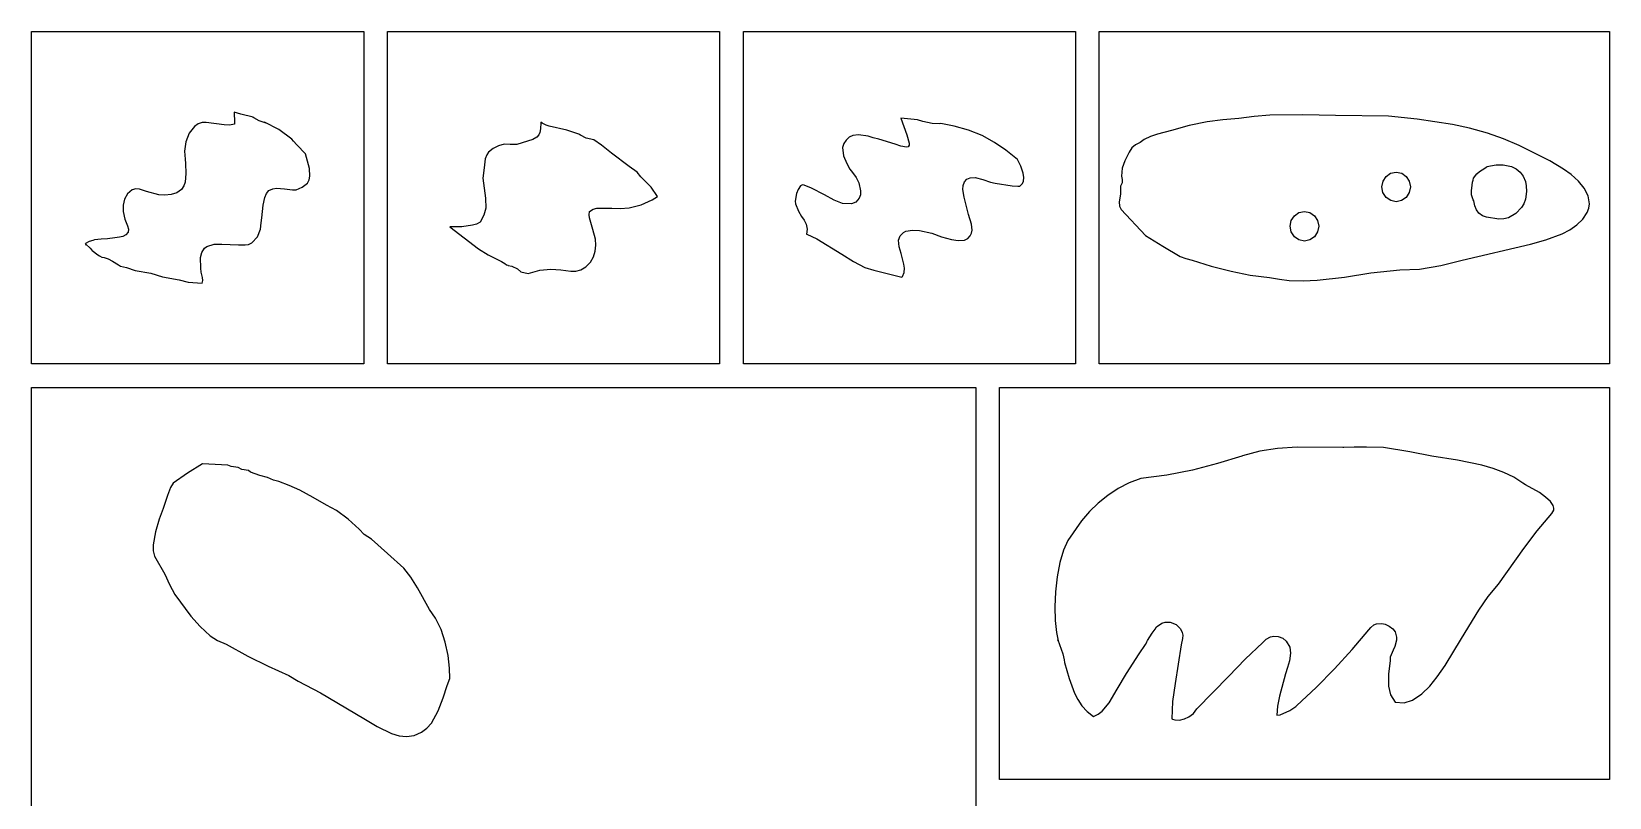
# Model space of a CAD drawing. Extents: x 2 to 598, y 977 to 2998.
# Drawn here: x 2 to 268, y 2868.9 to 2998 of the extents above; entities that cross this region are included whole.
import ezdxf

# ---------------------------------------------------------------- set-up
doc = ezdxf.new("R2010")
doc.units = 0

msp = doc.modelspace()

# ---------------------------------------------------------------- linework, layer by layer
at = {"layer": 'Calque 1'}
for p, q in [((29.487707, 2982.018411), (28.590119, 2980.879347)), ((30.095353, 2982.436197), (29.487707, 2982.018411)), ((30.765179, 2982.649267), (30.095353, 2982.436197)), ((31.411665, 2982.649267), (30.765179, 2982.649267)), ((34.449715, 2982.256514), (31.411665, 2982.649267)), ((35.367121, 2982.249221), (34.449715, 2982.256514)), ((36.204615, 2982.394529), (35.367121, 2982.249221)), ((36.160375, 2984.394368), (36.152975, 2983.932909)), ((36.152975, 2983.932909), (36.22793, 2983.15734)), ((37.307565, 2984.061069), (36.160375, 2984.394368)), ((36.22793, 2983.15734), (36.204615, 2982.394529)), ((39.364315, 2983.58255), (37.307565, 2984.061069)), ((39.31583, 2983.580034), (39.364315, 2983.58255)), ((39.45786, 2983.458563), (39.31583, 2983.580034)), ((40.369405, 2982.96969), (39.45786, 2983.458563)), ((41.388028, 2982.621463), (40.369405, 2982.96969)), ((43.659424, 2981.513542), (41.262369, 2982.75265)), ((41.262369, 2982.75265), (41.475003, 2982.645462)), ((41.475003, 2982.645462), (41.388028, 2982.621463)), ((87.85595, 2982.634906), (87.809249, 2981.595189)), ((88.05125, 2982.577543), (87.85595, 2982.75944)), ((87.85595, 2982.75944), (87.85595, 2982.634906)), ((88.726651, 2982.208241), (88.05125, 2982.577543)), ((89.25893, 2982.049936), (88.726651, 2982.208241)), ((92.26033, 2981.366232), (89.25893, 2982.049936)), ((151.32575, 2983.09761), (148.51453, 2983.385958)), ((148.51453, 2983.385958), (149.53465, 2980.607868)), ((152.274002, 2982.829536), (151.32575, 2983.09761)), ((153.84447, 2982.499718), (152.274002, 2982.829536)), ((155.003945, 2982.444003), (153.84447, 2982.499718)), ((155.27848, 2982.499718), (155.003945, 2982.444003)), ((157.561382, 2982.043637), (155.27848, 2982.499718)), ((159.93661, 2981.383008), (157.561382, 2982.043637)), ((197.143309, 2982.146311), (194.15359, 2981.32421)), ((200.17286, 2982.78872), (197.143309, 2982.146311)), ((202.830101, 2983.106207), (200.17286, 2982.78872)), ((205.49605, 2983.35612), (202.830101, 2983.106207)), ((208.112391, 2983.686402), (205.49605, 2983.35612)), ((210.73759, 2983.92301), (208.112391, 2983.686402)), ((216.285869, 2983.989817), (210.73759, 2983.92301)), ((221.83459, 2983.87601), (216.285869, 2983.989817)), ((230.7617, 2983.7339), (221.83459, 2983.87601)), ((235.59344, 2983.21455), (230.7617, 2983.7339)), ((241.566977, 2982.331238), (235.59344, 2983.21455)), ((244.409379, 2981.700469), (241.566977, 2982.331238)), ((28.013171, 2979.415959), (27.779314, 2977.861437)), ((28.590119, 2980.879347), (28.013171, 2979.415959)), ((45.882239, 2979.86597), (43.659424, 2981.513542)), ((46.159746, 2979.538342), (45.882239, 2979.86597)), ((46.699775, 2978.885179), (46.159746, 2979.538342)), ((86.5201, 2979.800984), (83.80968, 2978.945703)), ((87.188454, 2980.208525), (86.5201, 2979.800984)), ((87.50403, 2980.581796), (87.188454, 2980.208525)), ((87.706402, 2981.007048), (87.50403, 2980.581796)), ((87.809249, 2981.595189), (87.706402, 2981.007048)), ((94.45138, 2980.644828), (92.26033, 2981.366232)), ((94.519688, 2980.527814), (94.376861, 2980.647607)), ((94.376861, 2980.647607), (94.45138, 2980.644828)), ((95.51747, 2980.058325), (94.519688, 2980.527814)), ((96.78458, 2979.743109), (95.51747, 2980.058325)), ((98.056983, 2978.8535), (96.78458, 2979.743109)), ((139.302842, 2979.71859), (138.927396, 2979.13724)), ((139.820988, 2980.177683), (139.302842, 2979.71859)), ((140.44425, 2980.494169), (139.820988, 2980.177683)), ((141.41006, 2980.584629), (140.44425, 2980.494169)), ((143.01982, 2980.344812), (141.41006, 2980.584629)), ((143.87659, 2980.104019), (143.01982, 2980.344812)), ((144.82174, 2979.858019), (143.87659, 2980.104019)), ((147.58436, 2979.012082), (144.82174, 2979.858019)), ((149.53465, 2980.607868), (149.92687, 2979.180028)), ((162.237463, 2980.465865), (159.93661, 2981.383008)), ((164.311079, 2979.330402), (162.237463, 2980.465865)), ((166.270842, 2977.991604), (164.311079, 2979.330402)), ((188.91204, 2979.2928), (188.09297, 2978.91453)), ((189.5673, 2979.81267), (188.91204, 2979.2928)), ((190.6372, 2980.320986), (189.5673, 2979.81267)), ((191.805957, 2980.70284), (190.6372, 2980.320986)), ((194.15359, 2981.32421), (191.805957, 2980.70284)), ((247.42734, 2980.8519), (244.409379, 2981.700469)), ((250.1496, 2979.911262), (247.42734, 2980.8519)), ((252.800399, 2978.811183), (250.1496, 2979.911262)), ((27.779314, 2977.861437), (27.913157, 2976.474457)), ((48.156005, 2977.419139), (46.699775, 2978.885179)), ((48.492463, 2976.14021), (48.156005, 2977.419139)), ((78.734919, 2977.21146), (78.47255, 2976.535535)), ((79.055846, 2977.663806), (78.734919, 2977.21146)), ((79.82905, 2978.286865), (79.055846, 2977.663806)), ((80.705879, 2978.764274), (79.82905, 2978.286865)), ((81.67081, 2979.014963), (80.705879, 2978.764274)), ((82.678884, 2978.951362), (81.67081, 2979.014963)), ((83.80968, 2978.945703), (82.678884, 2978.951362)), ((99.79215, 2977.480159), (98.056983, 2978.8535)), ((102.72891, 2975.259659), (99.79215, 2977.480159)), ((138.927396, 2979.13724), (138.73223, 2978.453979)), ((138.73223, 2978.453979), (138.894477, 2977.065523)), ((138.894477, 2977.065523), (139.41278, 2975.747699)), ((148.529926, 2978.696123), (147.58436, 2979.012082)), ((149.51294, 2978.543883), (148.529926, 2978.696123)), ((149.80077, 2978.598173), (149.51294, 2978.543883)), ((149.938557, 2978.870535), (149.80077, 2978.598173)), ((149.92687, 2979.180028), (149.938557, 2978.870535)), ((168.23014, 2976.464458), (166.270842, 2977.991604)), ((187.03385, 2977.70085), (186.29153, 2976.22167)), ((187.512554, 2978.395474), (187.03385, 2977.70085)), ((188.09297, 2978.91453), (187.512554, 2978.395474)), ((257.95124, 2976.22169), (252.800399, 2978.811183)), ((27.994997, 2974.067871), (27.900099, 2972.635505)), ((27.913157, 2976.474457), (27.932987, 2975.791311)), ((27.932987, 2975.791311), (27.994997, 2974.067871)), ((48.837116, 2974.947429), (48.492463, 2976.14021)), ((48.913771, 2973.647681), (48.837116, 2974.947429)), ((78.29477, 2975.009515), (78.078598, 2973.293166)), ((78.47255, 2976.535535), (78.29477, 2975.009515)), ((104.06891, 2974.309316), (102.72891, 2975.259659)), ((104.72932, 2973.492803), (104.06891, 2974.309316)), ((139.41278, 2975.747699), (139.94972, 2974.835102)), ((139.94972, 2974.835102), (140.39049, 2974.2532)), ((140.39049, 2974.2532), (141.000686, 2973.410378)), ((168.790265, 2975.314212), (168.23014, 2976.464458)), ((169.1877, 2974.120908), (168.790265, 2975.314212)), ((169.295351, 2973.429193), (169.1877, 2974.120908)), ((185.866065, 2974.954524), (185.75875, 2973.62287)), ((186.29153, 2976.22167), (185.866065, 2974.954524)), ((230.347166, 2973.575998), (231.110776, 2974.110561)), ((231.110776, 2974.110561), (232.04584, 2974.30657)), ((232.04584, 2974.30657), (232.9809, 2974.110558)), ((232.9809, 2974.110558), (233.744508, 2973.575995)), ((245.08794, 2973.29077), (245.64552, 2974.00736)), ((245.64552, 2974.00736), (246.11992, 2974.40113)), ((246.11992, 2974.40113), (246.54108, 2974.69827)), ((246.54108, 2974.69827), (246.98084, 2974.98508)), ((246.98084, 2974.98508), (247.23354, 2975.1308)), ((247.23354, 2975.1308), (247.38492, 2975.232912)), ((247.38492, 2975.232912), (247.94151, 2975.3897)), ((247.94151, 2975.3897), (248.913205, 2975.537222)), ((248.913205, 2975.537222), (250.09745, 2975.55042)), ((250.09745, 2975.55042), (251.50821, 2975.250475)), ((251.50821, 2975.250475), (252.249339, 2974.882446)), ((252.249339, 2974.882446), (252.96187, 2974.31018)), ((252.96187, 2974.31018), (253.47612, 2973.618377)), ((260.264935, 2974.823618), (257.95124, 2976.22169)), ((261.553003, 2973.884445), (260.264935, 2974.823618)), ((262.760276, 2972.80988), (261.553003, 2973.884445)), ((18.984161, 2971.35128), (18.190389, 2970.68114)), ((19.573512, 2971.507608), (18.984161, 2971.35128)), ((20.193524, 2971.438323), (19.573512, 2971.507608)), ((21.375221, 2971.038109), (20.193524, 2971.438323)), ((27.266351, 2971.374011), (26.488194, 2970.809298)), ((27.681111, 2971.988124), (27.266351, 2971.374011)), ((27.900099, 2972.635505), (27.681111, 2971.988124)), ((41.971879, 2971.19965), (42.670049, 2971.500921)), ((42.670049, 2971.500921), (43.275686, 2971.616204)), ((43.275686, 2971.616204), (44.627924, 2971.50712)), ((44.627924, 2971.50712), (45.993856, 2971.327299)), ((45.993856, 2971.327299), (46.599493, 2971.339389)), ((46.599493, 2971.339389), (47.623379, 2971.749737)), ((47.623379, 2971.749737), (48.508433, 2972.425609)), ((48.508433, 2972.425609), (48.791764, 2973.003071)), ((48.791764, 2973.003071), (48.913771, 2973.647681)), ((78.078598, 2973.293166), (78.29477, 2971.602475)), ((78.29477, 2971.602475), (78.505208, 2969.920089)), ((106.44291, 2971.755973), (104.72932, 2973.492803)), ((107.5054, 2970.206203), (106.44291, 2971.755973)), ((131.226982, 2971.406962), (130.94331, 2970.705645)), ((131.64558, 2972.025965), (131.226982, 2971.406962)), ((131.94224, 2972.147674), (131.64558, 2972.025965)), ((132.26155, 2972.110195), (131.94224, 2972.147674)), ((133.50436, 2971.629584), (132.26155, 2972.110195)), ((135.65101, 2970.472564), (133.50436, 2971.629584)), ((141.000686, 2973.410378), (141.47931, 2972.48793)), ((141.47931, 2972.48793), (141.753255, 2971.186942)), ((158.997766, 2971.398478), (159.044792, 2972.052882)), ((159.19326, 2970.093894), (158.997766, 2971.398478)), ((159.044792, 2972.052882), (159.27856, 2972.662754)), ((159.27856, 2972.662754), (159.688362, 2973.116188)), ((159.688362, 2973.116188), (160.25166, 2973.340741)), ((160.25166, 2973.340741), (161.04849, 2973.382581)), ((161.04849, 2973.382581), (162.36036, 2973.061553)), ((162.36036, 2973.061553), (163.64163, 2972.614181)), ((163.64163, 2972.614181), (164.47, 2972.435353)), ((164.47, 2972.435353), (167.33857, 2972.009037)), ((167.33857, 2972.009037), (168.28524, 2971.936197)), ((168.28524, 2971.936197), (168.59844, 2971.960837)), ((168.59844, 2971.960837), (169.07124, 2972.386641)), ((169.07124, 2972.386641), (169.2144, 2972.781998)), ((169.2144, 2972.781998), (169.295351, 2973.429193)), ((185.84095, 2972.48909), (185.55414, 2971.96922)), ((185.55414, 2971.96922), (185.55414, 2970.59928)), ((185.75875, 2973.62287), (185.847647, 2973.053917)), ((185.847647, 2973.053917), (185.84095, 2972.48909)), ((229.6434, 2971.81214), (229.832282, 2972.783113)), ((229.826223, 2970.857379), (229.6434, 2971.81214)), ((229.6434, 2971.81214), (229.6434, 2971.81214)), ((229.832282, 2972.783113), (230.347166, 2973.575998)), ((233.744508, 2973.575995), (234.259389, 2972.783111)), ((234.259389, 2972.783111), (234.44827, 2971.81214)), ((234.44827, 2971.81214), (234.265448, 2970.857381)), ((244.7541, 2971.13622), (244.8352, 2972.10567)), ((244.8352, 2972.10567), (244.9184, 2972.60744)), ((244.9184, 2972.60744), (245.013, 2972.96763)), ((245.013, 2972.96763), (245.08794, 2973.29077)), ((253.47612, 2973.618377), (253.84967, 2972.7294)), ((253.84967, 2972.7294), (253.93807, 2971.99663)), ((253.93807, 2971.99663), (253.997591, 2971.021557)), ((263.76055, 2971.618446), (262.760276, 2972.80988)), ((264.427619, 2970.328667), (263.76055, 2971.618446)), ((17.68893, 2969.772504), (17.455526, 2968.739614)), ((17.455526, 2968.739614), (17.465921, 2967.69671)), ((18.190389, 2970.68114), (17.68893, 2969.772504)), ((23.430039, 2970.476808), (21.375221, 2971.038109)), ((24.439758, 2970.411874), (23.430039, 2970.476808)), ((25.552251, 2970.540997), (24.439758, 2970.411874)), ((26.488194, 2970.809298), (25.552251, 2970.540997)), ((40.801916, 2966.5979), (41.027232, 2968.72594)), ((41.027232, 2968.72594), (41.314127, 2970.044116)), ((41.314127, 2970.044116), (41.582553, 2970.690271)), ((41.582553, 2970.690271), (41.971879, 2971.19965)), ((78.505208, 2969.920089), (78.58366, 2968.221285)), ((102.75837, 2968.297798), (104.753375, 2968.779937)), ((104.753375, 2968.779937), (106.62742, 2969.629508)), ((106.62742, 2969.629508), (107.5054, 2970.206203)), ((130.7061, 2969.420425), (130.706, 2969.42)), ((130.706, 2969.42), (130.7727, 2968.97867)), ((130.94331, 2970.705645), (130.7061, 2969.420425)), ((130.7727, 2968.97867), (131.30499, 2967.71781)), ((137.30365, 2969.571821), (135.65101, 2970.472564)), ((138.711116, 2969.04981), (137.30365, 2969.571821)), ((140.20472, 2968.978065), (138.711116, 2969.04981)), ((140.972335, 2969.265135), (140.20472, 2968.978065)), ((141.51111, 2969.90154), (140.972335, 2969.265135)), ((141.721326, 2970.507387), (141.51111, 2969.90154)), ((141.753255, 2971.186942), (141.721326, 2970.507387)), ((159.96377, 2967.183504), (159.19326, 2970.093894)), ((185.366, 2969.28), (185.410511, 2968.565957)), ((185.36604, 2969.27998), (185.366, 2969.28)), ((185.55414, 2970.59928), (185.36604, 2969.27998)), ((185.410511, 2968.565957), (185.67709, 2968.00049)), ((230.346996, 2970.047959), (229.826223, 2970.857379)), ((231.126426, 2969.50712), (230.346996, 2970.047959)), ((232.04584, 2969.31721), (231.126426, 2969.50712)), ((232.965251, 2969.507123), (232.04584, 2969.31721)), ((233.744678, 2970.047962), (232.965251, 2969.507123)), ((234.265448, 2970.857381), (233.744678, 2970.047962)), ((244.727, 2970.5625), (244.7272, 2970.56261)), ((244.728, 2970.47), (244.727, 2970.5625)), ((244.7272, 2970.56261), (244.7541, 2970.74761)), ((244.73196, 2970.47011), (244.728, 2970.47)), ((245.05184, 2969.6376), (244.73196, 2970.47011)), ((244.7541, 2970.74761), (244.7541, 2971.13622)), ((245.14894, 2969.4836), (245.05184, 2969.6376)), ((245.30965, 2968.65471), (245.14894, 2969.4836)), ((245.562142, 2967.950456), (245.30965, 2968.65471)), ((253.553417, 2968.988679), (253.181342, 2968.3492)), ((253.82852, 2969.76111), (253.553417, 2968.988679)), ((253.997591, 2971.021557), (253.82852, 2969.76111)), ((264.635277, 2968.959067), (264.427619, 2970.328667)), ((264.527388, 2968.250123), (264.635277, 2968.959067)), ((17.465921, 2967.69671), (17.742367, 2966.39034)), ((17.742367, 2966.39034), (18.162322, 2965.287345)), ((40.689281, 2965.741085), (40.801916, 2966.5979)), ((78.220175, 2967.063962), (77.64828, 2965.883455)), ((78.58366, 2968.221285), (78.220175, 2967.063962)), ((95.978981, 2967.142266), (96.04616, 2967.688051)), ((96.07936, 2966.630231), (95.978981, 2967.142266)), ((96.04616, 2967.688051), (96.656738, 2968.058607)), ((96.64106, 2964.662931), (96.07936, 2966.630231)), ((96.656738, 2968.058607), (97.31428, 2968.210498)), ((97.31428, 2968.210498), (99.81544, 2968.260608)), ((99.81544, 2968.260608), (101.22902, 2968.192617)), ((101.22902, 2968.192617), (102.75837, 2968.297798)), ((131.30499, 2967.71781), (131.78245, 2966.848073)), ((131.78245, 2966.848073), (132.226645, 2966.214892)), ((132.226645, 2966.214892), (132.60151, 2965.538583)), ((160.48001, 2965.538624), (159.96377, 2967.183504)), ((185.67709, 2968.00049), (189.81275, 2963.65399)), ((214.1792, 2965.19808), (214.362019, 2966.152842)), ((214.362019, 2966.152842), (214.882789, 2966.962264)), ((214.882789, 2966.962264), (215.662217, 2967.503106)), ((215.662217, 2967.503106), (216.58163, 2967.69302)), ((216.58163, 2967.69302), (217.501046, 2967.503109)), ((217.501046, 2967.503109), (218.280478, 2966.962268)), ((218.280478, 2966.962268), (218.80125, 2966.152844)), ((218.80125, 2966.152844), (218.98407, 2965.19808)), ((245.997191, 2967.370559), (245.562142, 2967.950456)), ((246.578364, 2966.950855), (245.997191, 2967.370559)), ((247.26923, 2966.72718), (246.578364, 2966.950855)), ((249.32853, 2966.41092), (247.26923, 2966.72718)), ((250.214989, 2966.423898), (249.32853, 2966.41092)), ((250.981526, 2966.620592), (250.214989, 2966.423898)), ((252.21879, 2967.35609), (250.981526, 2966.620592)), ((253.181342, 2968.3492), (252.21879, 2967.35609)), ((262.510673, 2965.406848), (263.505888, 2966.378356)), ((263.505888, 2966.378356), (264.25732, 2967.52817)), ((264.25732, 2967.52817), (264.527388, 2968.250123)), ((16.829762, 2963.370892), (16.059807, 2963.221024)), ((17.372881, 2963.452012), (16.829762, 2963.370892)), ((17.8861, 2963.745037), (17.372881, 2963.452012)), ((18.265845, 2964.20391), (17.8861, 2963.745037)), ((18.162322, 2965.287345), (18.322507, 2964.683071)), ((18.322507, 2964.683071), (18.265845, 2964.20391)), ((39.129171, 2962.411585), (40.067963, 2963.403815)), ((40.067963, 2963.403815), (40.586421, 2964.677085)), ((40.586421, 2964.677085), (40.689281, 2965.741085)), ((72.73232, 2965.074195), (72.4946, 2965.069595)), ((72.4946, 2965.069595), (72.4953, 2965.07)), ((72.4953, 2965.07), (77.32241, 2961.38545)), ((74.535951, 2965.095671), (72.73232, 2965.074195)), ((76.314, 2965.348085), (74.535951, 2965.095671)), ((77.004465, 2965.550313), (76.314, 2965.348085)), ((77.64828, 2965.883455), (77.004465, 2965.550313)), ((97.05965, 2963.020101), (96.64106, 2964.662931)), ((132.60151, 2965.538583), (132.76357, 2964.687795)), ((132.76357, 2964.687795), (132.65011, 2963.883893)), ((132.65011, 2963.883893), (132.68381, 2963.864833)), ((132.68381, 2963.864833), (134.37979, 2963.077793)), ((148.14795, 2962.856103), (148.416701, 2963.590185)), ((148.416701, 2963.590185), (148.97061, 2964.140253)), ((148.97061, 2964.140253), (149.36905, 2964.36301)), ((149.36905, 2964.36301), (150.513993, 2964.557086)), ((150.513993, 2964.557086), (151.67536, 2964.488567)), ((151.67536, 2964.488567), (153.75895, 2964.002285)), ((153.75895, 2964.002285), (155.405379, 2963.430506)), ((155.405379, 2963.430506), (157.07916, 2962.952235)), ((159.834064, 2963.10695), (160.25626, 2963.552684)), ((160.25626, 2963.552684), (160.482183, 2964.007481)), ((160.566776, 2964.516823), (160.48001, 2965.538624)), ((160.482183, 2964.007481), (160.566776, 2964.516823)), ((189.81275, 2963.65399), (192.698508, 2961.84143)), ((214.362019, 2964.243318), (214.1792, 2965.19808)), ((214.1792, 2965.19808), (214.1792, 2965.19808)), ((214.882789, 2963.433896), (214.362019, 2964.243318)), ((215.662217, 2962.893054), (214.882789, 2963.433896)), ((218.280478, 2963.433892), (217.501046, 2962.893051)), ((218.80125, 2964.243316), (218.280478, 2963.433892)), ((218.98407, 2965.19808), (218.80125, 2964.243316)), ((257.254673, 2962.899138), (260.021432, 2963.917803)), ((260.021432, 2963.917803), (261.32981, 2964.593409)), ((261.32981, 2964.593409), (262.510673, 2965.406848)), ((11.073207, 2962.240184), (11.073, 2962.24)), ((11.073, 2962.24), (11.204261, 2962.016267)), ((11.113317, 2962.295504), (11.073207, 2962.240184)), ((11.204261, 2962.016267), (11.101754, 2962.1997)), ((11.101754, 2962.1997), (11.17696, 2962.175496)), ((11.686909, 2962.601696), (11.113317, 2962.295504)), ((11.17696, 2962.175496), (11.854344, 2961.471042)), ((12.304447, 2962.804517), (11.686909, 2962.601696)), ((11.854344, 2961.471042), (12.134432, 2961.134117)), ((12.134432, 2961.134117), (12.228492, 2961.086057)), ((12.228492, 2961.086057), (13.165348, 2960.351777)), ((12.601087, 2962.908365), (12.304447, 2962.804517)), ((13.710566, 2963.037848), (12.601087, 2962.908365)), ((14.827827, 2963.081987), (13.710566, 2963.037848)), ((16.059807, 2963.221024), (14.827827, 2963.081987)), ((30.46096, 2959.90226), (30.679051, 2960.777642)), ((30.679051, 2960.777642), (31.176177, 2961.497965)), ((31.176177, 2961.497965), (31.555991, 2961.752192)), ((31.555991, 2961.752192), (32.790777, 2962.152441)), ((32.790777, 2962.152441), (34.090711, 2962.179577)), ((34.090711, 2962.179577), (36.871401, 2962.05244)), ((36.871401, 2962.05244), (38.03763, 2962.031526)), ((38.03763, 2962.031526), (38.594232, 2962.142473)), ((38.594232, 2962.142473), (39.129171, 2962.411585)), ((77.32241, 2961.38545), (78.985411, 2960.377116)), ((96.724811, 2960.045625), (97.026323, 2960.99749)), ((97.026323, 2960.99749), (97.135343, 2961.993153)), ((97.135343, 2961.993153), (97.05965, 2963.020101)), ((134.37979, 2963.077793), (138.584071, 2960.461203)), ((148.272499, 2961.709906), (148.14795, 2962.856103)), ((148.59909, 2960.593203), (148.272499, 2961.709906)), ((149.07296, 2958.793293), (148.59909, 2960.593203)), ((157.07916, 2962.952235), (158.188697, 2962.783139)), ((158.188697, 2962.783139), (159.29405, 2962.850944)), ((159.29405, 2962.850944), (159.834064, 2963.10695)), ((192.698508, 2961.84143), (195.62739, 2960.11002)), ((216.58163, 2962.70314), (215.662217, 2962.893054)), ((217.501046, 2962.893051), (216.58163, 2962.70314)), ((243.16867, 2959.44856), (254.67547, 2962.18896)), ((254.67547, 2962.18896), (257.254673, 2962.899138)), ((13.165348, 2960.351777), (13.428423, 2960.226685)), ((13.428423, 2960.226685), (13.8294, 2960.00086)), ((13.8294, 2960.00086), (14.237153, 2959.93267)), ((14.237153, 2959.93267), (14.91098, 2959.675839)), ((14.91098, 2959.675839), (15.620537, 2959.331663)), ((15.620537, 2959.331663), (16.679025, 2958.705054)), ((16.679025, 2958.705054), (16.987877, 2958.450583)), ((16.987877, 2958.450583), (18.010537, 2958.248)), ((18.010537, 2958.248), (19.477137, 2957.753491)), ((30.508482, 2958.108495), (30.46096, 2959.90226)), ((30.590642, 2957.472857), (30.508482, 2958.108495)), ((78.985411, 2960.377116), (81.19967, 2959.25122)), ((81.19967, 2959.25122), (81.75777, 2958.934423)), ((81.75777, 2958.934423), (82.08645, 2958.689493)), ((82.08645, 2958.689493), (82.26368, 2958.610423)), ((82.26368, 2958.610423), (82.31948, 2958.599733)), ((82.31948, 2958.599733), (82.950688, 2958.490319)), ((82.950688, 2958.490319), (83.9297, 2958.028709)), ((83.9297, 2958.028709), (84.48577, 2957.495385)), ((87.695676, 2957.782698), (89.56503, 2957.954798)), ((89.56503, 2957.954798), (91.25124, 2957.817852)), ((94.56938, 2957.817852), (95.41739, 2958.353222)), ((95.41739, 2958.353222), (96.22303, 2959.150071)), ((96.22303, 2959.150071), (96.724811, 2960.045625)), ((138.584071, 2960.461203), (140.542066, 2959.252683)), ((140.542066, 2959.252683), (142.4646, 2958.246073)), ((142.4646, 2958.246073), (143.992731, 2957.769094)), ((149.14066, 2958.115306), (149.07296, 2958.793293)), ((149.112107, 2957.418253), (149.14066, 2958.115306)), ((195.62739, 2960.11002), (196.612685, 2959.73354)), ((196.612685, 2959.73354), (197.63398, 2959.44856)), ((197.63398, 2959.44856), (200.854895, 2958.472607)), ((200.854895, 2958.472607), (204.22686, 2957.60578)), ((232.64528, 2957.84245), (236.0027, 2957.98405)), ((236.0027, 2957.98405), (239.564272, 2958.585205)), ((239.564272, 2958.585205), (243.16867, 2959.44856)), ((19.477137, 2957.753491), (22.114167, 2957.275995)), ((22.114167, 2957.275995), (24.066537, 2956.649142)), ((24.066537, 2956.649142), (26.864287, 2956.172158)), ((26.864287, 2956.172158), (28.401667, 2955.758254)), ((28.401667, 2955.758254), (30.742097, 2955.596997)), ((30.816097, 2956.526457), (30.590642, 2957.472857)), ((30.742097, 2955.596997), (30.847131, 2956.06456)), ((30.847131, 2956.06456), (30.816097, 2956.526457)), ((84.48577, 2957.495385), (85.73324, 2957.246828)), ((85.73324, 2957.246828), (87.695676, 2957.782698)), ((91.25124, 2957.817852), (92.911585, 2957.631243)), ((92.911585, 2957.631243), (93.738151, 2957.640301)), ((93.738151, 2957.640301), (94.56938, 2957.817852)), ((143.992731, 2957.769094), (146.02562, 2957.277647)), ((146.02562, 2957.277647), (148.69833, 2956.607888)), ((148.69833, 2956.607888), (148.84402, 2956.746926)), ((148.84402, 2956.746926), (149.112107, 2957.418253)), ((204.22686, 2957.60578), (207.449059, 2956.945958)), ((207.449059, 2956.945958), (210.69675, 2956.56656)), ((210.69675, 2956.56656), (212.351936, 2956.27078)), ((212.351936, 2956.27078), (214.01334, 2956.0467)), ((214.01334, 2956.0467), (216.384596, 2956.006728)), ((216.384596, 2956.006728), (218.700398, 2956.109043)), ((218.700398, 2956.109043), (223.34973, 2956.61411)), ((223.34973, 2956.61411), (227.76868, 2957.319289)), ((227.76868, 2957.319289), (232.64528, 2957.84245)), ((206.00509, 2926.42606), (201.899186, 2925.183752)), ((206.15858, 2926.48136), (206.00509, 2926.42606)), ((209.03663, 2927.280223), (206.15858, 2926.48136)), ((212.043276, 2927.72178), (209.03663, 2927.280223)), ((215.373, 2927.95), (212.043276, 2927.72178)), ((215.37577, 2927.9556), (215.373, 2927.95)), ((223.03939, 2927.8869), (215.37577, 2927.9556)), ((223.2337, 2927.8929), (223.03939, 2927.8869)), ((224.96331, 2927.957), (223.2337, 2927.8929)), ((227.05, 2927.96), (224.96331, 2927.957)), ((227.04961, 2927.9548), (227.05, 2927.96)), ((229.90422, 2927.8757), (227.04961, 2927.9548)), ((234.327414, 2927.14892), (229.90422, 2927.8757)), ((238.066, 2926.44116), (234.327414, 2927.14892)), ((242.36159, 2925.760979), (238.066, 2926.44116)), ((28.281388, 2923.59), (25.8496, 2921.89)), ((30.81, 2925.17), (28.281388, 2923.59)), ((30.8105, 2925.17), (30.81, 2925.17)), ((30.81, 2925.17), (30.81, 2925.17)), ((35.11, 2924.92), (30.8105, 2925.17)), ((35.6299, 2924.72), (35.11, 2924.92)), ((36.8107, 2924.55), (35.6299, 2924.72)), ((37.4721, 2924.18), (36.8107, 2924.55)), ((38.5589, 2924.02), (37.4721, 2924.18)), ((38.9372, 2923.73), (38.5589, 2924.02)), ((40.4962, 2923.2), (38.9372, 2923.73)), ((197.695445, 2924.093506), (193.390701, 2923.226702)), ((201.899186, 2925.183752), (197.695445, 2924.093506)), ((246.468131, 2924.927602), (242.36159, 2925.760979)), ((248.39355, 2924.383244), (246.468131, 2924.927602)), ((250.203356, 2923.71632), (248.39355, 2924.383244)), ((251.874768, 2922.898742), (250.203356, 2923.71632)), ((25.413108, 2921.135781), (24.919512, 2919.83125)), ((25.8496, 2921.89), (25.413108, 2921.135781)), ((41.7716, 2922.87), (40.4962, 2923.2)), ((42.7638, 2922.38), (41.7716, 2922.87)), ((43.6619, 2922.18), (42.7638, 2922.38)), ((45.448912, 2921.4775), (43.6619, 2922.18)), ((47.2054, 2920.7), (45.448912, 2921.4775)), ((49.484988, 2919.49375), (47.2054, 2920.7)), ((185.166538, 2920.974583), (183.438529, 2919.837719)), ((187.015022, 2921.922353), (185.166538, 2920.974583)), ((188.98179, 2922.65472), (187.015022, 2921.922353)), ((193.390701, 2923.226702), (188.98179, 2922.65472)), ((253.385, 2921.90242), (251.874768, 2922.898742)), ((253.87231, 2921.61199), (253.385, 2921.90242)), ((256.203285, 2920.321674), (253.87231, 2921.61199)), ((24.919512, 2919.83125), (24.1959, 2917.63)), ((51.694, 2918.16), (49.484988, 2919.49375)), ((53.3947, 2917.3), (51.694, 2918.16)), ((181.833186, 2918.538071), (180.3527, 2917.101948)), ((183.438529, 2919.837719), (181.833186, 2918.538071)), ((257.248114, 2919.552184), (256.203285, 2920.321674)), ((258.04775, 2918.78271), (257.248114, 2919.552184)), ((258.496795, 2918.123191), (258.04775, 2918.78271)), ((258.64515, 2917.67839), (258.496795, 2918.123191)), ((23.535958, 2915.83125), (22.868037, 2913.6725)), ((24.1959, 2917.63), (23.535958, 2915.83125)), ((55.348637, 2915.80375), (53.3947, 2917.3)), ((57.2218, 2914.15), (55.348637, 2915.80375)), ((178.999261, 2915.555659), (176.68229, 2912.23782)), ((180.3527, 2917.101948), (178.999261, 2915.555659)), ((255.81541, 2913.861168), (258.27204, 2916.78387)), ((258.27204, 2916.78387), (258.623873, 2917.346581)), ((258.623873, 2917.346581), (258.64515, 2917.67839)), ((22.868037, 2913.6725), (22.497923, 2911.4875)), ((58.0724, 2913.25), (57.2218, 2914.15)), ((59.3008, 2912.47), (58.0724, 2913.25)), ((253.540655, 2910.876756), (255.81541, 2913.861168)), ((22.497923, 2911.4875), (22.520101, 2910.489453)), ((22.520101, 2910.489453), (22.7314, 2909.61)), ((61.9936, 2910.02), (59.3008, 2912.47)), ((175.97537, 2910.607368), (175.371369, 2908.512664)), ((176.68229, 2912.23782), (175.97537, 2910.607368)), ((249.28447, 2904.88127), (253.540655, 2910.876756)), ((22.7314, 2909.61), (24.4796, 2906.58)), ((64.734, 2907.56), (61.9936, 2910.02)), ((65.929722, 2906.0675), (64.734, 2907.56)), ((175.371369, 2908.512664), (174.904384, 2906.119945)), ((24.4796, 2906.58), (25.278787, 2904.84125)), ((25.278787, 2904.84125), (26.1808, 2903.14)), ((67.0496, 2904.23), (65.929722, 2906.0675)), ((174.904384, 2906.119945), (174.60851, 2903.59545)), ((247.554624, 2902.770392), (249.28447, 2904.88127)), ((26.1808, 2903.14), (28.872825, 2899.45375)), ((69.0811, 2900.6), (67.0496, 2904.23)), ((174.60851, 2903.59545), (174.505065, 2901.07571)), ((245.96025, 2900.48754), (247.554624, 2902.770392)), ((28.872825, 2899.45375), (30.432794, 2897.718906)), ((70.0732, 2899.16), (69.0811, 2900.6)), ((174.505065, 2901.07571), (174.570876, 2898.726698)), ((243.05333, 2895.72265), (245.96025, 2900.48754)), ((30.432794, 2897.718906), (32.0864, 2896.18)), ((71.026928, 2897.233906), (70.0732, 2899.16)), ((71.744875, 2895.08375), (71.026928, 2897.233906)), ((174.570876, 2898.726698), (174.771645, 2896.738544)), ((190.89506, 2896.59953), (191.39271, 2897.29923)), ((191.39271, 2897.29923), (191.630747, 2897.686151)), ((191.630747, 2897.686151), (192.56111, 2898.2754)), ((192.56111, 2898.2754), (193.11312, 2898.460491)), ((193.11312, 2898.460491), (193.96102, 2898.47435)), ((193.96102, 2898.47435), (194.950807, 2898.059)), ((194.950807, 2898.059), (195.66221, 2897.36279)), ((195.66221, 2897.36279), (195.978671, 2896.746709)), ((195.978671, 2896.746709), (196.086106, 2896.29806)), ((224.60529, 2893.868848), (227.41794, 2897.19077)), ((227.41794, 2897.19077), (227.79775, 2897.55974)), ((227.79775, 2897.55974), (228.26885, 2897.991143)), ((228.26885, 2897.991143), (228.751756, 2898.174299)), ((228.751756, 2898.174299), (229.60488, 2898.25168)), ((229.60488, 2898.25168), (230.216976, 2898.128838)), ((230.216976, 2898.128838), (230.8801, 2897.803188)), ((230.8801, 2897.803188), (231.468884, 2897.343538)), ((231.468884, 2897.343538), (231.85796, 2896.8187)), ((231.85796, 2896.8187), (232.101696, 2895.965691)), ((32.0864, 2896.18), (33.3698, 2895.355)), ((33.3698, 2895.355), (34.7798, 2894.74)), ((34.7798, 2894.74), (38.4648, 2892.74)), ((72.217534, 2892.864219), (71.744875, 2895.08375)), ((174.771645, 2896.738544), (175.07307, 2895.30138)), ((175.07307, 2895.30138), (175.00697, 2895.4869)), ((175.00697, 2895.4869), (175.82864, 2893.1196)), ((188.71525, 2893.13099), (189.79168, 2894.72883)), ((189.79168, 2894.72883), (190.01078, 2895.10452)), ((190.01078, 2895.10452), (190.02588, 2895.14122)), ((190.02588, 2895.14122), (190.15092, 2895.37583)), ((190.15092, 2895.37583), (190.89506, 2896.59953)), ((195.79916, 2894.6198), (194.775802, 2888.119721)), ((196.04048, 2895.73343), (195.79916, 2894.6198)), ((196.086106, 2896.29806), (196.04048, 2895.73343)), ((206.584377, 2892.242681), (209.58129, 2895.06586)), ((209.58129, 2895.06586), (210.14303, 2895.57539)), ((210.14303, 2895.57539), (210.852755, 2895.981995)), ((210.852755, 2895.981995), (211.417289, 2896.103504)), ((211.417289, 2896.103504), (212.15891, 2896.06115)), ((212.15891, 2896.06115), (212.917579, 2895.768405)), ((212.917579, 2895.768405), (213.506632, 2895.283203)), ((213.506632, 2895.283203), (214.12831, 2894.27418)), ((214.12831, 2894.27418), (214.24457, 2893.23807)), ((231.842775, 2894.36839), (231.54792, 2893.75429)), ((232.07709, 2895.44617), (231.842775, 2894.36839)), ((232.101696, 2895.965691), (232.07709, 2895.44617)), ((240.286528, 2891.149265), (243.05333, 2895.72265)), ((38.4648, 2892.74), (41.9009, 2891.07)), ((72.4354, 2890.73), (72.217534, 2892.864219)), ((175.82864, 2893.1196), (176.1051, 2892.10416)), ((176.1051, 2892.10416), (176.1614, 2891.68455)), ((176.1614, 2891.68455), (176.1584, 2891.66235)), ((176.1584, 2891.66235), (176.92343, 2888.961416)), ((186.61358, 2889.79993), (188.71525, 2893.13099)), ((203.811797, 2889.388531), (206.584377, 2892.242681)), ((214.062396, 2891.944124), (213.74487, 2890.83305)), ((214.24457, 2893.23807), (214.062396, 2891.944124)), ((221.673345, 2890.620995), (224.60529, 2893.868848)), ((231.00856, 2892.02054), (230.747085, 2889.719554)), ((231.02496, 2892.44997), (231.00856, 2892.02054)), ((231.05646, 2892.55023), (231.02496, 2892.44997)), ((231.54792, 2893.75429), (231.05646, 2892.55023)), ((41.9009, 2891.07), (45.3631, 2889.46)), ((45.3631, 2889.46), (46.9697, 2888.52)), ((72.0581, 2887.82), (72.5305, 2888.97)), ((72.5305, 2888.97), (72.4354, 2890.73)), ((176.92343, 2888.961416), (177.800608, 2886.519055)), ((185.025636, 2887.173065), (186.61358, 2889.79993)), ((198.42899, 2883.84996), (203.811797, 2889.388531)), ((213.38779, 2889.74732), (212.374176, 2886.011064)), ((213.74487, 2890.83305), (213.38779, 2889.74732)), ((218.587522, 2887.465204), (221.673345, 2890.620995)), ((230.747085, 2889.719554), (230.74553, 2887.65595)), ((237.73892, 2887.69782), (238.979919, 2889.230399)), ((238.979919, 2889.230399), (240.286528, 2891.149265)), ((46.9697, 2888.52), (50.7023, 2886.55)), ((50.7023, 2886.55), (58.0254, 2882.21)), ((71.397105, 2885.717969), (72.0581, 2887.82)), ((177.800608, 2886.519055), (178.371571, 2885.408578)), ((183.68145, 2884.85295), (185.025636, 2887.173065)), ((194.775802, 2888.119721), (194.365353, 2885.073875)), ((215.31324, 2884.41947), (218.587522, 2887.465204)), ((230.74553, 2887.65595), (231.090016, 2886.19903)), ((231.090016, 2886.19903), (231.89327, 2884.98583)), ((234.78971, 2885.34653), (236.376509, 2886.381262)), ((236.376509, 2886.381262), (237.70272, 2887.65802)), ((237.70272, 2887.65802), (237.73892, 2887.69782)), ((69.394677, 2881.465156), (70.558387, 2883.49875)), ((70.558387, 2883.49875), (71.397105, 2885.717969)), ((178.371571, 2885.408578), (179.078956, 2884.379229)), ((179.078956, 2884.379229), (179.95889, 2883.436505)), ((181.834703, 2882.958419), (182.50717, 2883.455853)), ((182.50717, 2883.455853), (183.68145, 2884.85295)), ((194.365353, 2885.073875), (194.25145, 2882.1565)), ((197.88535, 2883.06758), (198.42899, 2883.84996)), ((212.035654, 2884.337871), (211.91086, 2882.79788)), ((212.374176, 2886.011064), (212.035654, 2884.337871)), ((212.49842, 2882.87538), (214.126377, 2883.576906)), ((214.126377, 2883.576906), (215.14013, 2884.24997)), ((215.14013, 2884.24997), (215.31324, 2884.41947)), ((231.89327, 2884.98583), (233.371959, 2884.896045)), ((233.371959, 2884.896045), (234.78971, 2885.34653)), ((58.0254, 2882.21), (60.25592, 2880.881875)), ((60.25592, 2880.881875), (62.693263, 2879.685)), ((68.644926, 2880.612598), (69.394677, 2881.465156)), ((179.95889, 2883.436505), (181.0475, 2882.5859)), ((181.0475, 2882.5859), (181.834703, 2882.958419)), ((194.25145, 2882.1565), (194.33105, 2882.1374)), ((194.33105, 2882.1374), (194.755281, 2882.010459)), ((194.755281, 2882.010459), (195.50151, 2881.97411)), ((195.50151, 2881.97411), (196.347974, 2882.162731)), ((196.347974, 2882.162731), (197.101479, 2882.505898)), ((197.101479, 2882.505898), (197.88535, 2883.06758)), ((211.91086, 2882.79788), (212.49842, 2882.87538)), ((62.693263, 2879.685), (63.955921, 2879.310391)), ((63.955921, 2879.310391), (65.229998, 2879.178125)), ((65.229998, 2879.178125), (66.502068, 2879.358047)), ((66.502068, 2879.358047), (67.7587, 2879.92)), ((67.7587, 2879.92), (68.644926, 2880.612598))]:
    msp.add_line(p, q, dxfattribs=at)
at = {"layer": 'Layer 1'}
for p, q in [((1.99988, 2998), (58.0001, 2998)), ((1.99988, 2942), (1.99988, 2998)), ((58.0001, 2998), (58.0001, 2942)), ((61.9998, 2998), (118, 2998)), ((61.9998, 2942), (61.9998, 2998)), ((118, 2998), (118, 2942)), ((122, 2998), (178, 2998)), ((122, 2942), (122, 2998)), ((178, 2998), (178, 2942)), ((182, 2998), (268, 2998)), ((182, 2942), (182, 2998)), ((268, 2998), (268, 2942)), ((58.0001, 2942), (1.99988, 2942)), ((118, 2942), (61.9998, 2942)), ((165.16, 2942), (122, 2942)), ((178, 2942), (165.16, 2942)), ((268, 2942), (182, 2942)), ((1.99988, 2938), (58.0001, 2938)), ((1.99988, 2389.08), (1.99988, 2938)), ((58.0001, 2938), (161.16, 2938)), ((161.16, 2938), (161.16, 2869.93)), ((165.16, 2938), (182, 2938)), ((165.16, 2871.93), (165.16, 2938)), ((182, 2938), (268, 2938)), ((268, 2938), (268, 2892)), ((268, 2892), (268, 2890)), ((268, 2890), (268, 2888)), ((268, 2888), (268, 2871.93)), ((223.029, 2871.93), (165.16, 2871.93)), ((227.03, 2871.93), (223.029, 2871.93)), ((268, 2871.93), (227.03, 2871.93)), ((161.16, 2869.93), (161.16, 2696.49))]:
    msp.add_line(p, q, dxfattribs=at)

doc.saveas('drawing.dxf')
